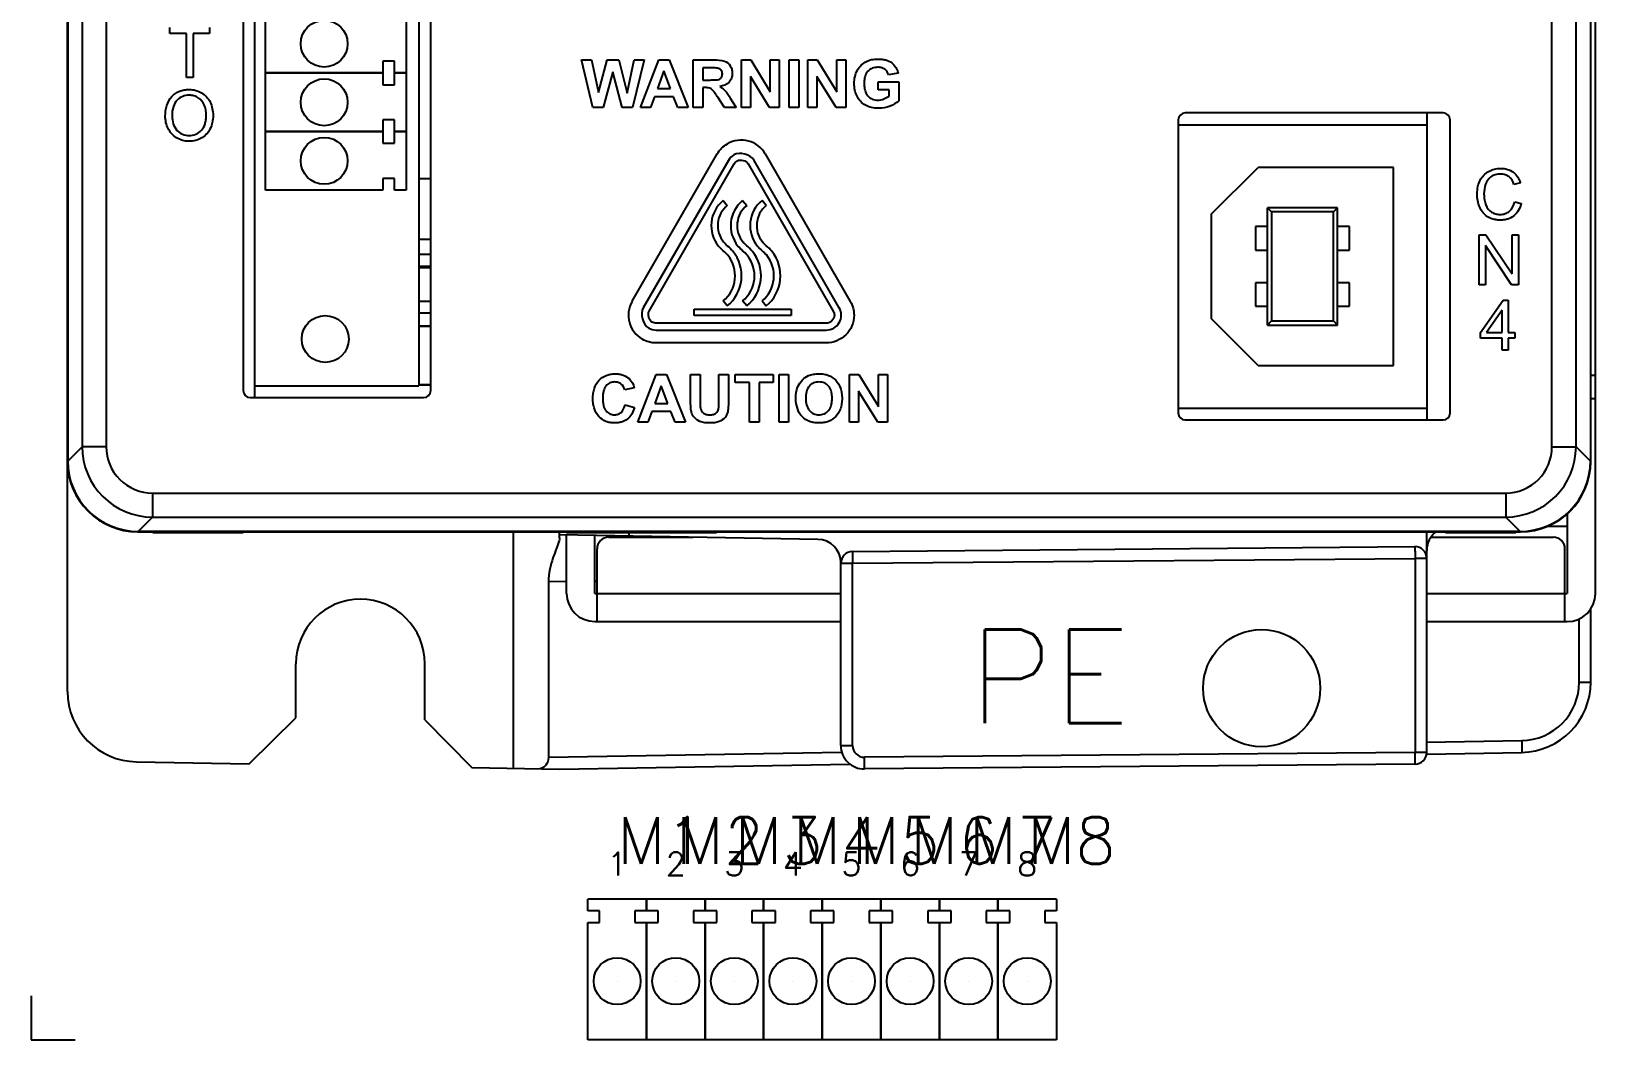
# Model space of a CAD drawing. Extents: x 0 to 67, y 0 to 185.
# Drawn here: x 0 to 66.8, y 0 to 43 of the extents above; entities that cross this region are included whole.
import ezdxf

# ---------------------------------------------------------------- set-up
doc = ezdxf.new("R2010")
doc.units = 0
doc.header["$LTSCALE"] = 4
doc.layers.get('0').update_dxf_attribs({"linetype": 'CONTINUOUS'})
doc.layers.add('02___PRT_ALL_AXES', color=7, linetype='CONTINUOUS')
doc.styles.get("Standard").update_dxf_attribs({"font": 'romans.shx'})

msp = doc.modelspace()

# ---------------------------------------------------------------- linework, layer by layer
at = {"color": 7, "linetype": 'Continuous'}
for p, q in [((1.543, 14.858), (1.543, 181.474)), ((1.559, 181.459), (1.559, 24.688)), ((66.527, 181.459), (66.527, 24.688)), ((66.543, 24.674), (66.543, 181.474)), ((66.741, 19.04), (66.755, 168.812)), ((2.172, 150.439), (2.172, 25.301)), ((3.198, 150.43), (3.198, 25.301)), ((64.889, 25.301), (64.889, 150.43)), ((65.915, 25.301), (65.915, 150.439)), ((9.543, 27.399), (9.543, 64.299)), ((9.043, 63.999), (9.043, 27.699)), ((16.543, 63.799), (16.543, 27.899)), ((17.043, 27.699), (17.043, 63.999)), ((5.918, 42.94), (5.918, 43.191)), ((6.621, 42.94), (5.918, 42.94)), ((6.621, 41.059), (6.621, 42.94)), ((7.608, 42.94), (6.903, 42.94)), ((6.903, 42.94), (6.903, 41.059)), ((7.608, 43.191), (7.608, 42.94)), ((23.478, 41.81), (23.898, 41.81)), ((23.963, 39.778), (23.478, 41.81)), ((23.898, 41.81), (24.205, 40.414)), ((24.205, 40.414), (24.576, 41.81)), ((24.576, 41.81), (25.064, 41.81)), ((25.064, 41.81), (25.42, 40.39)), ((25.42, 40.39), (25.732, 41.81)), ((26.145, 41.81), (25.652, 39.778)), ((25.732, 41.81), (26.145, 41.81)), ((25.991, 39.778), (26.783, 41.81)), ((26.783, 41.81), (27.216, 41.81)), ((27.216, 41.81), (28.03, 39.778)), ((28.249, 41.81), (29.113, 41.81)), ((28.249, 39.778), (28.249, 41.81)), ((28.979, 41.466), (28.659, 41.466)), ((28.659, 41.466), (28.659, 40.95)), ((30.301, 41.81), (30.701, 41.81)), ((30.301, 39.778), (30.301, 41.81)), ((30.701, 41.81), (31.532, 40.452)), ((31.532, 41.81), (31.914, 41.81)), ((31.532, 40.452), (31.532, 41.81)), ((31.914, 41.81), (31.914, 39.778)), ((32.335, 41.81), (32.745, 41.81)), ((32.335, 39.778), (32.335, 41.81)), ((32.745, 41.81), (32.745, 39.778)), ((33.14, 41.81), (33.539, 41.81)), ((33.14, 39.778), (33.14, 41.81)), ((33.539, 41.81), (34.371, 40.452)), ((34.371, 41.81), (34.752, 41.81)), ((34.371, 40.452), (34.371, 41.81)), ((34.752, 41.81), (34.752, 39.778)), ((6.903, 41.059), (6.621, 41.059)), ((24.811, 41.297), (24.408, 39.778)), ((25.216, 39.778), (24.811, 41.297)), ((26.995, 41.335), (26.72, 40.582)), ((27.275, 40.582), (26.995, 41.335)), ((28.659, 40.95), (28.963, 40.95)), ((31.502, 39.778), (30.683, 41.103)), ((30.683, 41.103), (30.683, 39.778)), ((34.34, 39.778), (33.521, 41.103)), ((33.521, 41.103), (33.521, 39.778)), ((36.131, 40.867), (37.015, 40.867)), ((36.131, 40.525), (36.131, 40.867)), ((36.99, 41.247), (36.582, 41.17)), ((37.015, 40.867), (37.015, 40.057)), ((26.594, 40.239), (26.426, 39.778)), ((27.406, 40.239), (26.594, 40.239)), ((26.72, 40.582), (27.275, 40.582)), ((27.583, 39.778), (27.406, 40.239)), ((28.742, 40.626), (28.659, 40.626)), ((28.659, 40.626), (28.659, 39.778)), ((29.585, 39.778), (29.289, 40.22)), ((29.828, 40.174), (30.076, 39.778)), ((36.602, 40.525), (36.131, 40.525)), ((36.602, 40.266), (36.602, 40.525)), ((24.408, 39.778), (23.963, 39.778)), ((25.652, 39.778), (25.216, 39.778)), ((26.426, 39.778), (25.991, 39.778)), ((28.03, 39.778), (27.583, 39.778)), ((28.659, 39.778), (28.249, 39.778)), ((30.076, 39.778), (29.585, 39.778)), ((30.683, 39.778), (30.301, 39.778)), ((31.914, 39.778), (31.502, 39.778)), ((32.745, 39.778), (32.335, 39.778)), ((33.521, 39.778), (33.14, 39.778)), ((34.752, 39.778), (34.34, 39.778)), ((60.243, 39.544), (49.243, 39.544)), ((59.543, 39.544), (59.543, 26.444)), ((48.943, 39.244), (48.943, 26.744)), ((48.943, 39.044), (59.543, 39.044)), ((60.543, 26.744), (60.543, 39.244)), ((25.639, 31.507), (29.269, 37.795)), ((29.745, 37.52), (26.114, 31.232)), ((34.473, 31.232), (30.842, 37.52)), ((31.318, 37.795), (34.948, 31.506)), ((16.543, 36.747), (17.043, 36.747)), ((26.366, 31.086), (29.997, 37.375)), ((30.591, 37.375), (34.221, 31.086)), ((50.353, 35.219), (52.353, 37.219)), ((58.133, 37.219), (52.353, 37.219)), ((58.133, 28.769), (58.133, 37.219)), ((63.545, 36.556), (63.267, 36.49)), ((29.524, 35.81), (29.698, 35.596)), ((30.353, 35.81), (30.527, 35.596)), ((31.356, 35.596), (31.183, 35.81)), ((55.743, 35.494), (52.743, 35.494)), ((52.743, 35.494), (52.918, 35.319)), ((52.743, 30.494), (52.743, 35.494)), ((55.743, 35.494), (55.569, 35.319)), ((55.743, 30.494), (55.743, 35.494)), ((63.299, 35.756), (63.581, 35.685)), ((50.353, 35.219), (50.353, 30.769)), ((55.569, 35.319), (52.918, 35.319)), ((52.918, 35.319), (52.918, 30.668)), ((55.569, 30.668), (55.569, 35.319)), ((17.043, 34.147), (16.543, 34.147)), ((52.743, 34.694), (52.243, 34.694)), ((52.243, 34.694), (52.243, 33.694)), ((56.243, 34.694), (55.743, 34.694)), ((56.243, 33.694), (56.243, 34.694)), ((61.775, 34.347), (62.065, 34.347)), ((61.775, 32.215), (61.775, 34.347)), ((62.065, 34.347), (63.185, 32.673)), ((63.185, 34.347), (63.455, 34.347)), ((63.185, 32.673), (63.185, 34.347)), ((63.455, 34.347), (63.455, 32.215)), ((17.043, 33.498), (16.543, 33.498)), ((52.243, 33.694), (52.743, 33.694)), ((55.743, 33.694), (56.243, 33.694)), ((63.166, 32.215), (62.046, 33.891)), ((62.046, 33.891), (62.046, 32.215)), ((17.043, 32.998), (16.543, 32.998)), ((17.043, 32.947), (16.543, 32.947)), ((16.543, 32.944), (17.043, 32.944)), ((52.743, 32.294), (52.243, 32.294)), ((52.243, 32.294), (52.243, 31.294)), ((56.243, 32.294), (55.743, 32.294)), ((56.243, 31.294), (56.243, 32.294)), ((62.046, 32.215), (61.775, 32.215)), ((63.455, 32.215), (63.166, 32.215)), ((17.043, 31.498), (16.543, 31.498)), ((29.698, 31.311), (29.524, 31.525)), ((30.527, 31.311), (30.353, 31.525)), ((31.183, 31.525), (31.356, 31.311)), ((61.833, 30.172), (62.806, 31.553)), ((62.806, 31.553), (63.02, 31.553)), ((63.02, 31.553), (63.02, 30.172)), ((17.043, 30.998), (16.543, 30.998)), ((28.28, 31.177), (32.427, 31.177)), ((28.28, 30.9), (28.28, 31.177)), ((32.427, 30.9), (28.28, 30.9)), ((32.427, 31.177), (32.427, 30.9)), ((52.353, 28.769), (50.353, 30.769)), ((52.243, 31.294), (52.743, 31.294)), ((55.743, 31.294), (56.243, 31.294)), ((62.758, 31.133), (62.091, 30.172)), ((62.758, 30.172), (62.758, 31.133)), ((17.043, 30.447), (16.543, 30.447)), ((16.543, 30.444), (17.043, 30.444)), ((33.925, 30.572), (26.663, 30.572)), ((26.663, 30.281), (33.925, 30.281)), ((52.743, 30.494), (52.918, 30.668)), ((52.743, 30.494), (55.743, 30.494)), ((52.918, 30.668), (55.569, 30.668)), ((55.743, 30.494), (55.569, 30.668)), ((61.833, 29.932), (61.833, 30.172)), ((62.091, 30.172), (62.758, 30.172)), ((63.02, 30.172), (63.308, 30.172)), ((63.308, 30.172), (63.308, 29.932)), ((33.925, 29.732), (26.663, 29.732)), ((62.758, 29.932), (61.833, 29.932)), ((62.758, 29.422), (62.758, 29.932)), ((63.02, 29.422), (62.758, 29.422)), ((63.308, 29.932), (63.02, 29.932)), ((63.02, 29.932), (63.02, 29.422)), ((52.353, 28.769), (58.133, 28.769)), ((25.878, 26.349), (26.669, 28.382)), ((26.669, 28.382), (27.103, 28.382)), ((27.103, 28.382), (27.917, 26.349)), ((28.131, 28.382), (28.542, 28.382)), ((28.131, 27.297), (28.131, 28.382)), ((28.542, 28.382), (28.542, 27.281)), ((29.342, 28.382), (29.752, 28.382)), ((29.342, 27.257), (29.342, 28.382)), ((29.752, 28.382), (29.752, 27.314)), ((30.039, 28.382), (31.654, 28.382)), ((30.039, 28.037), (30.039, 28.382)), ((30.642, 28.037), (30.039, 28.037)), ((30.642, 26.349), (30.642, 28.037)), ((31.654, 28.037), (31.052, 28.037)), ((31.052, 28.037), (31.052, 26.349)), ((31.654, 28.382), (31.654, 28.037)), ((31.906, 28.382), (32.316, 28.382)), ((31.906, 26.349), (31.906, 28.382)), ((32.316, 28.382), (32.316, 26.349)), ((34.919, 28.382), (35.318, 28.382)), ((34.919, 26.349), (34.919, 28.382)), ((35.318, 28.382), (36.151, 27.025)), ((36.151, 28.382), (36.532, 28.382)), ((36.151, 27.025), (36.151, 28.382)), ((36.532, 28.382), (36.532, 26.349)), ((66.742, 28.341), (66.543, 28.341)), ((9.343, 27.399), (16.743, 27.399)), ((9.543, 27.899), (16.543, 27.899)), ((17.043, 27.947), (16.543, 27.947)), ((16.543, 27.944), (17.043, 27.944)), ((25.727, 27.821), (25.321, 27.724)), ((26.882, 27.907), (26.607, 27.153)), ((27.161, 27.153), (26.882, 27.907)), ((36.12, 26.349), (35.3, 27.674)), ((35.3, 27.674), (35.3, 26.349)), ((25.335, 27.096), (25.733, 26.97)), ((26.481, 26.811), (26.313, 26.349)), ((27.293, 26.811), (26.481, 26.811)), ((26.607, 27.153), (27.161, 27.153)), ((27.471, 26.349), (27.293, 26.811)), ((48.943, 26.944), (59.543, 26.944)), ((66.742, 27.34), (66.527, 27.34)), ((26.313, 26.349), (25.878, 26.349)), ((27.917, 26.349), (27.471, 26.349)), ((31.052, 26.349), (30.642, 26.349)), ((32.316, 26.349), (31.906, 26.349)), ((35.3, 26.349), (34.919, 26.349)), ((36.532, 26.349), (36.12, 26.349)), ((49.243, 26.444), (60.243, 26.444)), ((2.172, 25.301), (1.559, 24.688)), ((3.198, 25.301), (2.172, 25.301)), ((64.889, 25.301), (65.915, 25.301)), ((65.915, 25.301), (66.527, 24.688)), ((5.171, 23.328), (62.916, 23.328)), ((5.171, 23.328), (5.171, 22.302)), ((62.916, 23.328), (62.916, 22.302)), ((5.171, 22.302), (4.558, 21.689)), ((5.171, 22.302), (62.916, 22.302)), ((62.916, 22.302), (63.528, 21.689)), ((65.467, 22.418), (65.541, 22.419)), ((65.541, 22.479), (65.541, 19.041)), ((4.543, 21.674), (63.543, 21.674)), ((63.528, 21.689), (4.558, 21.689)), ((5.193, 21.674), (5.193, 21.624)), ((9.043, 21.624), (5.193, 21.624)), ((5.61, 21.674), (5.61, 21.624)), ((6.087, 21.674), (6.087, 21.624)), ((6.385, 21.674), (6.385, 21.624)), ((6.444, 21.674), (6.444, 21.624)), ((6.493, 21.674), (6.493, 21.624)), ((9.043, 21.674), (9.043, 21.624)), ((20.578, 11.578), (20.578, 21.689)), ((22.543, 21.42), (22.543, 21.689)), ((33.561, 21.351), (22.543, 21.544)), ((22.841, 19.045), (22.841, 21.546)), ((24.041, 19.045), (24.041, 21.517)), ((24.543, 21.674), (24.543, 21.624)), ((27.543, 21.624), (24.543, 21.624)), ((24.641, 21.444), (28.235, 21.444)), ((25.517, 21.492), (25.517, 21.624)), ((27.543, 21.674), (27.543, 21.624)), ((59.543, 12.257), (59.543, 21.689)), ((59.741, 21.441), (64.941, 21.441)), ((60.343, 21.674), (60.343, 21.624)), ((63.343, 21.624), (60.343, 21.624)), ((60.407, 21.674), (60.407, 21.624)), ((60.598, 21.674), (60.598, 21.624)), ((60.79, 21.674), (60.79, 21.624)), ((61.109, 21.674), (61.109, 21.624)), ((61.301, 21.674), (61.301, 21.624)), ((61.556, 21.674), (61.556, 21.624)), ((61.747, 21.674), (61.747, 21.624)), ((61.811, 21.674), (61.811, 21.624)), ((61.875, 21.674), (61.875, 21.624)), ((62.067, 21.674), (62.067, 21.624)), ((62.386, 21.674), (62.386, 21.624)), ((62.577, 21.674), (62.577, 21.624)), ((62.896, 21.674), (62.896, 21.624)), ((63.088, 21.674), (63.088, 21.624)), ((63.279, 21.674), (63.279, 21.624)), ((63.343, 21.674), (63.343, 21.624)), ((64.655, 21.911), (65.541, 21.919)), ((24.141, 17.845), (24.141, 20.945)), ((35.039, 20.83), (59.039, 21.039)), ((65.441, 17.841), (65.441, 20.941)), ((34.543, 20.33), (35.048, 20.33)), ((34.543, 12.552), (34.543, 20.33)), ((35.048, 20.33), (59.048, 20.539)), ((35.048, 12.552), (35.048, 20.33)), ((59.543, 20.539), (59.048, 20.539)), ((59.048, 20.539), (59.048, 12.257)), ((22.841, 19.546), (22.063, 19.54)), ((22.063, 19.54), (22.063, 12.035)), ((24.141, 19.558), (24.041, 19.557)), ((24.041, 19.045), (34.543, 19.044)), ((59.543, 19.041), (65.541, 19.041)), ((66.543, 15.26), (66.543, 18.397)), ((24.041, 17.845), (34.543, 17.844)), ((59.543, 17.841), (65.541, 17.841)), ((66.052, 15.26), (66.052, 17.971)), ((11.293, 13.74), (11.293, 16.044)), ((16.793, 13.644), (16.793, 16.044)), ((66.052, 15.26), (66.543, 15.26)), ((9.293, 11.775), (11.293, 13.74)), ((16.793, 13.644), (18.793, 11.609)), ((63.596, 12.76), (59.536, 12.689)), ((34.591, 12.254), (22.063, 12.035)), ((34.543, 12.552), (35.048, 12.552)), ((59.048, 12.257), (35.552, 12.052)), ((59.543, 12.257), (59.048, 12.257)), ((59.544, 12.189), (63.596, 12.26)), ((4.491, 11.859), (9.293, 11.775)), ((18.793, 11.609), (22.543, 11.544)), ((22.543, 11.544), (34.934, 11.76)), ((59.048, 11.757), (35.552, 11.552))]:
    msp.add_line(p, q, dxfattribs=at)
for p, q in [((10, 41.25), (10, 43.75)), ((16, 43.75), (16, 41.25)), ((15.5, 41.75), (15, 41.75)), ((15, 41.75), (15, 41.25)), ((15.5, 41.25), (15.5, 41.75)), ((15, 41.25), (10, 41.25)), ((10, 38.75), (10, 41.25)), ((10, 41.25), (15, 41.25)), ((15, 41.25), (15, 40.75)), ((15, 40.75), (15.5, 40.75)), ((16, 41.25), (15.5, 41.25)), ((15.5, 40.75), (15.5, 41.25)), ((15.5, 41.25), (16, 41.25)), ((16, 41.25), (16, 38.75)), ((15, 38.75), (10, 38.75)), ((10, 36.25), (10, 38.75)), ((10, 38.75), (15, 38.75)), ((15.5, 39.25), (15, 39.25)), ((15, 39.25), (15, 38.75)), ((15, 38.75), (15, 38.25)), ((15.5, 38.75), (15.5, 39.25)), ((16, 38.75), (15.5, 38.75)), ((15.5, 38.25), (15.5, 38.75)), ((15.5, 38.75), (16, 38.75)), ((16, 38.75), (16, 36.25)), ((15, 38.25), (15.5, 38.25)), ((15.5, 36.75), (15, 36.75)), ((15, 36.75), (15, 36.25)), ((15.5, 36.25), (15.5, 36.75)), ((15, 36.25), (10, 36.25)), ((16, 36.25), (15.5, 36.25)), ((23.75, 5.5), (23.75, 6)), ((43.75, 6), (23.75, 6)), ((24.25, 5.5), (23.75, 5.5)), ((24.25, 5), (24.25, 5.5)), ((26.25, 5.5), (25.75, 5.5)), ((25.75, 5.5), (25.75, 5)), ((26.25, 6), (26.25, 5.5)), ((26.25, 5.5), (26.25, 6)), ((26.75, 5.5), (26.25, 5.5)), ((26.75, 5), (26.75, 5.5)), ((28.75, 5.5), (28.25, 5.5)), ((28.25, 5.5), (28.25, 5)), ((28.75, 6), (28.75, 5.5)), ((28.75, 5.5), (28.75, 6)), ((29.25, 5.5), (28.75, 5.5)), ((29.25, 5), (29.25, 5.5)), ((31.25, 5.5), (30.75, 5.5)), ((30.75, 5.5), (30.75, 5)), ((31.25, 6), (31.25, 5.5)), ((31.25, 5.5), (31.25, 6)), ((31.75, 5.5), (31.25, 5.5)), ((31.75, 5), (31.75, 5.5)), ((33.75, 5.5), (33.25, 5.5)), ((33.25, 5.5), (33.25, 5)), ((33.75, 6), (33.75, 5.5)), ((33.75, 5.5), (33.75, 6)), ((34.25, 5.5), (33.75, 5.5)), ((34.25, 5), (34.25, 5.5)), ((36.25, 5.5), (35.75, 5.5)), ((35.75, 5.5), (35.75, 5)), ((36.25, 6), (36.25, 5.5)), ((36.25, 5.5), (36.25, 6)), ((36.75, 5.5), (36.25, 5.5)), ((36.75, 5), (36.75, 5.5)), ((38.75, 5.5), (38.25, 5.5)), ((38.25, 5.5), (38.25, 5)), ((38.75, 6), (38.75, 5.5)), ((38.75, 5.5), (38.75, 6)), ((39.25, 5.5), (38.75, 5.5)), ((39.25, 5), (39.25, 5.5)), ((41.25, 5.5), (40.75, 5.5)), ((40.75, 5.5), (40.75, 5)), ((41.25, 6), (41.25, 5.5)), ((41.25, 5.5), (41.25, 6)), ((41.75, 5.5), (41.25, 5.5)), ((41.75, 5), (41.75, 5.5)), ((43.75, 5.5), (43.25, 5.5)), ((43.25, 5.5), (43.25, 5)), ((43.75, 6), (43.75, 5.5)), ((23.75, 0), (23.75, 5)), ((23.75, 5), (24.25, 5)), ((25.75, 5), (26.25, 5)), ((26.25, 5), (26.25, 0)), ((26.25, 0), (26.25, 5)), ((26.25, 5), (26.75, 5)), ((28.25, 5), (28.75, 5)), ((28.75, 5), (28.75, 0)), ((28.75, 0), (28.75, 5)), ((28.75, 5), (29.25, 5)), ((30.75, 5), (31.25, 5)), ((31.25, 5), (31.25, 0)), ((31.25, 0), (31.25, 5)), ((31.25, 5), (31.75, 5)), ((33.25, 5), (33.75, 5)), ((33.75, 5), (33.75, 0)), ((33.75, 0), (33.75, 5)), ((33.75, 5), (34.25, 5)), ((35.75, 5), (36.25, 5)), ((36.25, 5), (36.25, 0)), ((36.25, 0), (36.25, 5)), ((36.25, 5), (36.75, 5)), ((38.25, 5), (38.75, 5)), ((38.75, 5), (38.75, 0)), ((38.75, 0), (38.75, 5)), ((38.75, 5), (39.25, 5)), ((40.75, 5), (41.25, 5)), ((41.25, 5), (41.25, 0)), ((41.25, 0), (41.25, 5)), ((41.25, 5), (41.75, 5)), ((43.25, 5), (43.75, 5)), ((43.75, 5), (43.75, 0)), ((0, 1.875), (0, 0)), ((0, 0), (1.875, 0)), ((43.75, 0), (23.75, 0))]:
    msp.add_line(p, q)
for centre, radius in [((12.5, 42.5), 1), ((12.5, 40), 1), ((12.5, 37.5), 1), ((52.5, 15), 2.5), ((25, 2.5), 1), ((27.5, 2.5), 1), ((30, 2.5), 1), ((32.5, 2.5), 1), ((35, 2.5), 1), ((37.5, 2.5), 1), ((40, 2.5), 1), ((42.5, 2.5), 1)]:
    msp.add_circle(centre, radius)
for centre, radius, start, end in [((49.243, 39.244), 0.3, 90, 180), ((60.243, 39.244), 0.3, 0, 90), ((30.294, 37.204), 1.182, 29.98825, 120.02729), ((30.398, 34.737), 1.384, 129.17614, 219.1175), ((31.228, 34.738), 1.384, 129.21117, 219.10255), ((31.226, 34.739), 1.106, 129.19638, 219.22166), ((32.055, 34.739), 1.382, 129.14561, 219.24843), ((32.057, 34.74), 1.107, 129.2957, 219.19771), ((28.65, 32.596), 1.383, 309.2253, 39.18066), ((28.651, 32.596), 1.658, 309.18052, 39.20233), ((29.491, 32.611), 1.364, 39.00442, 50.79629), ((29.479, 32.596), 1.383, 309.22884, 39.15703), ((31.293, 34.798), 1.194, 219.36595, 230.13583), ((29.557, 32.674), 1.549, 38.78804, 51.21196), ((29.48, 32.596), 1.658, 309.17757, 39.22203), ((30.31, 32.596), 1.381, 309.18318, 39.24288), ((30.309, 32.597), 1.659, 309.16019, 39.15569), ((26.663, 30.915), 1.183, 150.01264, 239.9885), ((33.924, 30.915), 0.634, 270.07346, 29.98883), ((9.343, 27.699), 0.3, 180, 270), ((16.743, 27.699), 0.3, 270, 0), ((49.243, 26.744), 0.3, 180, 270), ((60.243, 26.744), 0.3, 270, 0), ((5.171, 25.302), 3, 180.01153, 269.98847), ((5.17, 25.301), 1.973, 179.99359, 270.00605), ((62.915, 25.302), 3, 270.01153, 359.98847), ((62.916, 25.301), 1.973, 269.99359, 0.00605), ((4.543, 24.674), 3, 180, 270), ((63.543, 24.674), 3, 270, 0), ((24.641, 20.944), 0.5, 89.99456, 179.99456), ((60.543, 20.875), 1, 125.55, 179.99927), ((64.941, 20.941), 0.5, 359.99456, 89.99456), ((33.543, 20.351), 1, 0, 89), ((35.043, 20.33), 0.5, 90.5, 180), ((59.043, 20.539), 0.5, 0, 90.5), ((14.043, 16.044), 2.75, 0, 180), ((24.041, 19.045), 1.2, 179.99456, 269.99456), ((65.541, 19.041), 1.2, 269.99456, 359.99456), ((4.543, 14.858), 3, 180, 269), ((63.543, 15.26), 3, 271, 0), ((63.552, 15.26), 2.5, 271.00019, 359.99949), ((35.543, 12.552), 1, 179.99865, 270.50074), ((35.548, 12.552), 0.5, 180.00006, 270.49994), ((59.043, 12.257), 0.5, 270.5, 0)]:
    msp.add_arc(centre, radius, start, end, dxfattribs=at)
for centre, major_axis, start_param, end_param in [((4.56, 24.69), (2.123, 2.123), -3.926648, -2.356537), ((63.526, 24.69), (2.123, -2.123), -0.785056, 0.785056)]:
    msp.add_ellipse(centre, major_axis=major_axis, ratio=0.999315, start_param=start_param, end_param=end_param, dxfattribs=at)
for points, knots in [([(29.279, 41.459), (29.267, 41.46), (29.167, 41.466), (29.067, 41.466), (28.979, 41.466)], [0, 0, 0, 0, 0.125545, 1, 1, 1, 1]), ([(29.822, 41.56), (29.851, 41.514), (29.898, 41.41), (29.919, 41.227), (29.892, 41.031), (29.82, 40.911), (29.776, 40.862)], [0, 0, 0, 0, 0.220835, 0.451365, 0.735572, 1, 1, 1, 1]), ([(35.638, 41.743), (35.707, 41.778), (35.867, 41.831), (36.095, 41.848), (36.298, 41.838), (36.501, 41.802), (36.64, 41.741), (36.716, 41.685)], [0, 0, 0, 0, 0.207079, 0.446414, 0.606152, 0.749683, 1, 1, 1, 1]), ([(36.42, 41.406), (36.38, 41.436), (36.284, 41.482), (36.098, 41.502), (35.883, 41.47), (35.748, 41.378), (35.696, 41.323)], [0, 0, 0, 0, 0.188853, 0.398532, 0.711423, 1, 1, 1, 1]), ([(28.963, 40.95), (29.007, 40.95), (29.13, 40.954), (29.257, 40.949), (29.331, 40.975)], [0, 0, 0, 0, 0.361989, 1, 1, 1, 1]), ([(29.446, 41.061), (29.476, 41.105), (29.502, 41.219), (29.471, 41.335), (29.433, 41.38)], [0, 0, 0, 0, 0.474485, 1, 1, 1, 1]), ([(35.235, 40.259), (35.195, 40.342), (35.134, 40.52), (35.106, 40.807), (35.135, 41.097), (35.204, 41.281), (35.248, 41.364)], [0, 0, 0, 0, 0.240403, 0.488917, 0.752757, 1, 1, 1, 1]), ([(35.696, 41.323), (35.642, 41.264), (35.58, 41.146), (35.544, 40.969), (35.536, 40.813), (35.544, 40.653), (35.58, 40.464), (35.678, 40.268), (35.881, 40.12), (36.128, 40.078), (36.297, 40.112), (36.379, 40.144)], [0, 0, 0, 0, 0.131296, 0.206997, 0.292354, 0.384159, 0.465164, 0.603532, 0.727962, 0.857676, 1, 1, 1, 1]), ([(6.002, 40.243), (6.093, 40.339), (6.263, 40.459), (6.526, 40.532), (6.76, 40.552), (7.018, 40.522), (7.192, 40.45), (7.27, 40.403)], [0, 0, 0, 0, 0.289491, 0.437124, 0.594678, 0.800966, 1, 1, 1, 1]), ([(7.12, 40.194), (7.064, 40.229), (6.94, 40.285), (6.712, 40.313), (6.454, 40.267), (6.197, 40.104), (6.025, 39.796), (6.008, 39.547), (6.008, 39.408)], [0, 0, 0, 0, 0.115773, 0.234754, 0.401521, 0.567871, 0.755475, 1, 1, 1, 1]), ([(29.289, 40.22), (29.265, 40.256), (29.195, 40.357), (29.127, 40.46), (29.072, 40.518)], [0, 0, 0, 0, 0.352089, 1, 1, 1, 1]), ([(7.259, 38.803), (7.33, 38.879), (7.41, 39.028), (7.458, 39.25), (7.47, 39.455), (7.453, 39.676), (7.407, 39.826), (7.377, 39.893)], [0, 0, 0, 0, 0.272028, 0.424551, 0.594009, 0.807426, 1, 1, 1, 1]), ([(7.632, 40.01), (7.674, 39.924), (7.738, 39.736), (7.766, 39.436), (7.737, 39.134), (7.669, 38.943), (7.625, 38.857)], [0, 0, 0, 0, 0.240086, 0.496132, 0.756136, 1, 1, 1, 1]), ([(36.643, 39.838), (36.486, 39.777), (36.215, 39.725), (35.854, 39.762), (35.671, 39.831), (35.591, 39.877)], [0, 0, 0, 0, 0.466346, 0.744291, 1, 1, 1, 1]), ([(6.215, 38.801), (6.28, 38.731), (6.442, 38.613), (6.736, 38.562), (7.031, 38.612), (7.194, 38.732), (7.259, 38.803)], [0, 0, 0, 0, 0.246717, 0.4977, 0.752296, 1, 1, 1, 1]), ([(7.254, 38.469), (7.176, 38.426), (7.007, 38.359), (6.731, 38.327), (6.452, 38.36), (6.276, 38.435), (6.198, 38.483)], [0, 0, 0, 0, 0.243561, 0.4888, 0.749764, 1, 1, 1, 1]), ([(61.809, 35.519), (61.772, 35.607), (61.714, 35.796), (61.687, 36.096), (61.715, 36.396), (61.835, 36.753), (62.033, 36.964), (62.186, 37.048)], [0, 0, 0, 0, 0.169129, 0.343142, 0.5266, 0.693888, 1, 1, 1, 1]), ([(62.186, 37.048), (62.263, 37.091), (62.432, 37.157), (62.711, 37.188), (62.994, 37.155), (63.168, 37.068), (63.241, 37.014)], [0, 0, 0, 0, 0.239321, 0.485202, 0.753739, 1, 1, 1, 1]), ([(63.052, 36.829), (63.005, 36.865), (62.889, 36.922), (62.687, 36.943), (62.476, 36.919), (62.342, 36.857), (62.286, 36.818)], [0, 0, 0, 0, 0.220427, 0.464863, 0.746175, 1, 1, 1, 1]), ([(62.054, 36.501), (62.01, 36.37), (61.976, 36.145), (61.999, 35.846), (62.039, 35.688), (62.067, 35.617)], [0, 0, 0, 0, 0.461763, 0.746205, 1, 1, 1, 1]), ([(29.698, 35.596), (29.48, 35.418), (29.173, 34.863), (29.362, 34.258), (29.54, 34.04)], [0, 0, 0, 0, 0.500104, 1, 1, 1, 1]), ([(63.262, 35.154), (63.186, 35.094), (63.053, 35.023), (62.856, 34.979), (62.697, 34.969), (62.539, 34.977), (62.346, 35.01), (62.133, 35.097), (61.934, 35.28), (61.845, 35.435), (61.809, 35.519)], [0, 0, 0, 0, 0.169341, 0.257463, 0.350956, 0.446863, 0.534633, 0.691826, 0.841264, 1, 1, 1, 1]), ([(62.313, 35.314), (62.367, 35.281), (62.485, 35.23), (62.686, 35.205), (62.894, 35.233), (63.023, 35.305), (63.077, 35.35)], [0, 0, 0, 0, 0.234246, 0.468354, 0.741794, 1, 1, 1, 1]), ([(34.948, 31.506), (35.05, 31.329), (35.149, 30.961), (35.043, 30.448), (34.7, 29.93), (34.226, 29.732), (33.925, 29.732)], [0, 0, 0, 0, 0.250917, 0.443319, 0.629167, 1, 1, 1, 1]), ([(34.221, 31.086), (34.251, 31.035), (34.291, 30.887), (34.194, 30.646), (34.012, 30.572), (33.925, 30.572)], [0, 0, 0, 0, 0.253005, 0.62669, 1, 1, 1, 1]), ([(24.223, 26.591), (24.136, 26.684), (24.033, 26.86), (23.972, 27.126), (23.957, 27.351), (23.972, 27.58), (24.033, 27.856), (24.136, 28.04), (24.224, 28.135)], [0, 0, 0, 0, 0.229139, 0.353808, 0.490604, 0.634971, 0.765399, 1, 1, 1, 1]), ([(24.224, 28.135), (24.308, 28.225), (24.467, 28.337), (24.713, 28.405), (24.905, 28.42), (25.087, 28.408), (25.301, 28.354), (25.443, 28.268), (25.519, 28.196)], [0, 0, 0, 0, 0.259764, 0.393369, 0.536707, 0.662278, 0.778696, 1, 1, 1, 1]), ([(25.17, 27.974), (25.133, 28.004), (25.043, 28.052), (24.874, 28.074), (24.683, 28.041), (24.57, 27.954), (24.526, 27.903)], [0, 0, 0, 0, 0.203267, 0.419585, 0.714163, 1, 1, 1, 1]), ([(33.168, 28.336), (33.234, 28.363), (33.379, 28.404), (33.6, 28.421), (33.816, 28.406), (34.072, 28.338), (34.238, 28.228), (34.326, 28.137)], [0, 0, 0, 0, 0.172308, 0.361769, 0.534875, 0.694833, 1, 1, 1, 1]), ([(34.018, 27.893), (33.969, 27.948), (33.842, 28.041), (33.61, 28.078), (33.378, 28.041), (33.251, 27.947), (33.202, 27.891)], [0, 0, 0, 0, 0.242588, 0.498468, 0.755458, 1, 1, 1, 1]), ([(34.326, 28.137), (34.416, 28.044), (34.522, 27.864), (34.585, 27.591), (34.6, 27.363), (34.585, 27.136), (34.522, 26.865), (34.417, 26.686), (34.328, 26.593)], [0, 0, 0, 0, 0.233127, 0.360811, 0.501441, 0.6411, 0.768016, 1, 1, 1, 1]), ([(24.526, 27.903), (24.474, 27.843), (24.421, 27.721), (24.39, 27.54), (24.383, 27.375), (24.39, 27.207), (24.42, 27.018), (24.471, 26.89), (24.524, 26.829)], [0, 0, 0, 0, 0.210381, 0.340062, 0.490034, 0.648915, 0.784995, 1, 1, 1, 1]), ([(34.014, 26.843), (34.069, 26.905), (34.13, 27.028), (34.166, 27.213), (34.174, 27.372), (34.166, 27.53), (34.131, 27.711), (34.072, 27.832), (34.018, 27.893)], [0, 0, 0, 0, 0.224267, 0.355739, 0.504592, 0.651489, 0.78082, 1, 1, 1, 1]), ([(24.524, 26.829), (24.567, 26.778), (24.678, 26.69), (24.867, 26.656), (25.038, 26.681), (25.128, 26.736), (25.165, 26.769)], [0, 0, 0, 0, 0.282835, 0.571088, 0.7882, 1, 1, 1, 1]), ([(28.557, 26.942), (28.573, 26.865), (28.644, 26.747), (28.806, 26.674), (28.953, 26.661), (29.098, 26.673), (29.185, 26.711), (29.217, 26.737)], [0, 0, 0, 0, 0.296694, 0.460108, 0.65418, 0.846921, 1, 1, 1, 1]), ([(29.752, 27.314), (29.752, 27.21), (29.748, 27.037), (29.729, 26.815), (29.678, 26.658), (29.626, 26.577), (29.596, 26.542)], [0, 0, 0, 0, 0.388564, 0.645114, 0.828174, 1, 1, 1, 1]), ([(33.206, 26.844), (33.256, 26.788), (33.381, 26.693), (33.611, 26.652), (33.84, 26.692), (33.964, 26.787), (34.014, 26.843)], [0, 0, 0, 0, 0.249117, 0.501381, 0.752955, 1, 1, 1, 1]), ([(25.428, 26.476), (25.356, 26.422), (25.228, 26.359), (25.041, 26.321), (24.876, 26.311), (24.697, 26.325), (24.459, 26.394), (24.306, 26.503), (24.223, 26.591)], [0, 0, 0, 0, 0.20598, 0.316814, 0.436385, 0.584481, 0.72399, 1, 1, 1, 1]), ([(29.596, 26.542), (29.533, 26.469), (29.332, 26.337), (29.098, 26.315), (28.966, 26.315)], [0, 0, 0, 0, 0.423799, 1, 1, 1, 1]), ([(34.328, 26.593), (34.241, 26.502), (34.075, 26.392), (33.821, 26.325), (33.612, 26.31), (33.402, 26.325), (33.146, 26.392), (32.979, 26.501), (32.891, 26.591)], [0, 0, 0, 0, 0.23824, 0.363277, 0.498454, 0.635278, 0.76134, 1, 1, 1, 1]), ([(22.543, 21.42), (22.543, 21.411), (22.541, 21.367), (22.532, 21.323), (22.523, 21.29)], [0, 0, 0, 0, 0.215506, 1, 1, 1, 1]), ([(22.523, 21.29), (22.495, 21.181), (22.402, 20.938), (22.248, 20.54), (22.104, 20.067), (22.063, 19.719), (22.063, 19.54)], [0, 0, 0, 0, 0.185832, 0.427562, 0.704447, 1, 1, 1, 1]), ([(35.039, 20.83), (35.04, 20.83), (35.039, 20.825), (35.04, 20.819), (35.04, 20.806), (35.041, 20.782), (35.042, 20.74), (35.043, 20.679), (35.044, 20.604), (35.046, 20.486), (35.047, 20.393), (35.048, 20.33)], [0, 0, 0, 0, 0.004915, 0.019347, 0.04316, 0.076184, 0.168631, 0.292881, 0.444367, 0.617348, 1, 1, 1, 1]), ([(59.039, 21.039), (59.04, 21.039), (59.039, 21.034), (59.04, 21.029), (59.04, 21.016), (59.041, 20.991), (59.042, 20.949), (59.043, 20.888), (59.044, 20.813), (59.046, 20.696), (59.047, 20.603), (59.048, 20.539)], [0, 0, 0, 0, 0.004915, 0.019347, 0.043159, 0.076184, 0.168632, 0.292882, 0.444368, 0.617348, 1, 1, 1, 1]), ([(63.596, 12.76), (63.597, 12.696), (63.598, 12.604), (63.599, 12.486), (63.599, 12.411), (63.599, 12.35), (63.599, 12.308), (63.598, 12.284), (63.597, 12.271), (63.596, 12.265), (63.596, 12.26), (63.596, 12.26)], [0, 0, 0, 0, 0.381987, 0.555386, 0.706827, 0.831087, 0.923274, 0.956277, 0.980205, 0.994818, 1, 1, 1, 1]), ([(22.063, 12.035), (22.063, 11.922), (22.014, 11.749), (21.85, 11.609), (21.756, 11.571), (21.708, 11.558)], [0, 0, 0, 0, 0.531504, 0.767066, 1, 1, 1, 1]), ([(35.552, 11.552), (35.553, 11.552), (35.552, 11.557), (35.553, 11.563), (35.553, 11.576), (35.554, 11.6), (35.554, 11.642), (35.554, 11.703), (35.554, 11.778), (35.553, 11.896), (35.552, 11.989), (35.552, 12.052)], [0, 0, 0, 0, 0.004972, 0.019518, 0.043415, 0.076404, 0.168599, 0.292896, 0.444395, 0.617865, 1, 1, 1, 1]), ([(59.048, 11.757), (59.048, 11.757), (59.047, 11.762), (59.049, 11.768), (59.048, 11.781), (59.049, 11.805), (59.049, 11.847), (59.049, 11.908), (59.049, 11.983), (59.049, 12.101), (59.048, 12.194), (59.048, 12.257)], [0, 0, 0, 0, 0.004915, 0.019347, 0.043159, 0.076183, 0.168629, 0.292876, 0.444359, 0.617338, 1, 1, 1, 1])]:
    msp.add_open_spline(points, degree=3, knots=knots, dxfattribs=at)
for points in [[(29.113, 41.81), (29.271, 41.81), (29.437, 41.81), (29.586, 41.754)], [(29.433, 41.38), (29.395, 41.423), (29.336, 41.449), (29.279, 41.459)], [(29.586, 41.754), (29.681, 41.719), (29.768, 41.646), (29.822, 41.56)], [(35.248, 41.364), (35.334, 41.524), (35.477, 41.66), (35.638, 41.743)], [(36.582, 41.17), (36.555, 41.262), (36.497, 41.351), (36.42, 41.406)], [(36.716, 41.685), (36.854, 41.582), (36.953, 41.415), (36.99, 41.247)], [(29.331, 40.975), (29.377, 40.99), (29.42, 41.021), (29.446, 41.061)], [(29.776, 40.862), (29.677, 40.752), (29.521, 40.695), (29.374, 40.674)], [(5.717, 39.412), (5.717, 39.705), (5.8, 40.031), (6.002, 40.243)], [(7.377, 39.893), (7.323, 40.014), (7.231, 40.124), (7.12, 40.194)], [(7.27, 40.403), (7.423, 40.312), (7.553, 40.17), (7.632, 40.01)], [(28.949, 40.603), (28.883, 40.626), (28.812, 40.626), (28.742, 40.626)], [(29.072, 40.518), (29.038, 40.555), (28.996, 40.586), (28.949, 40.603)], [(29.374, 40.674), (29.454, 40.627), (29.531, 40.571), (29.594, 40.504)], [(29.594, 40.504), (29.686, 40.405), (29.757, 40.288), (29.828, 40.174)], [(35.591, 39.877), (35.439, 39.962), (35.31, 40.102), (35.235, 40.259)], [(36.379, 40.144), (36.458, 40.175), (36.534, 40.215), (36.602, 40.266)], [(37.015, 40.057), (36.912, 39.957), (36.777, 39.89), (36.643, 39.838)], [(5.839, 38.88), (5.759, 39.044), (5.717, 39.23), (5.717, 39.412)], [(6.008, 39.408), (6.008, 39.194), (6.069, 38.957), (6.215, 38.801)], [(6.198, 38.483), (6.046, 38.576), (5.917, 38.719), (5.839, 38.88)], [(7.625, 38.857), (7.544, 38.698), (7.411, 38.555), (7.254, 38.469)], [(29.269, 37.795), (29.372, 37.971), (29.526, 38.125), (29.702, 38.227)], [(29.977, 37.752), (29.882, 37.697), (29.799, 37.615), (29.745, 37.52)], [(30.842, 37.52), (30.693, 37.779), (30.235, 37.901), (29.977, 37.752)], [(29.997, 37.375), (30.026, 37.426), (30.071, 37.471), (30.122, 37.5)], [(30.122, 37.5), (30.262, 37.581), (30.51, 37.515), (30.591, 37.375)], [(62.286, 36.818), (62.18, 36.742), (62.096, 36.625), (62.054, 36.501)], [(63.267, 36.49), (63.227, 36.618), (63.159, 36.749), (63.052, 36.829)], [(63.241, 37.014), (63.388, 36.905), (63.494, 36.732), (63.545, 36.556)], [(62.067, 35.617), (62.114, 35.496), (62.202, 35.381), (62.313, 35.314)], [(63.077, 35.35), (63.195, 35.449), (63.267, 35.605), (63.299, 35.756)], [(63.581, 35.685), (63.531, 35.485), (63.424, 35.283), (63.262, 35.154)], [(29.524, 33.668), (29.451, 33.726), (29.385, 33.794), (29.325, 33.864)], [(29.722, 33.47), (29.663, 33.542), (29.596, 33.609), (29.524, 33.668)], [(29.54, 34.04), (29.588, 33.982), (29.641, 33.929), (29.698, 33.881)], [(29.698, 33.881), (29.785, 33.811), (29.866, 33.731), (29.936, 33.644)], [(30.353, 33.668), (30.28, 33.726), (30.215, 33.794), (30.154, 33.864)], [(30.985, 33.864), (31.044, 33.793), (31.11, 33.726), (31.183, 33.668)], [(31.183, 33.668), (31.255, 33.609), (31.322, 33.542), (31.38, 33.47)], [(31.356, 33.881), (31.299, 33.929), (31.246, 33.982), (31.199, 34.04)], [(31.595, 33.644), (31.524, 33.731), (31.444, 33.811), (31.356, 33.881)], [(26.114, 31.232), (25.965, 30.973), (26.087, 30.515), (26.346, 30.366)], [(26.491, 30.618), (26.351, 30.699), (26.285, 30.947), (26.366, 31.086)], [(26.346, 30.366), (26.441, 30.311), (26.554, 30.281), (26.663, 30.281)], [(26.663, 30.572), (26.604, 30.572), (26.542, 30.588), (26.491, 30.618)], [(26.663, 29.732), (26.459, 29.732), (26.248, 29.789), (26.072, 29.891)], [(25.519, 28.196), (25.623, 28.098), (25.688, 27.959), (25.727, 27.821)], [(32.716, 27.874), (32.763, 27.976), (32.828, 28.072), (32.906, 28.152)], [(32.906, 28.152), (32.98, 28.229), (33.07, 28.294), (33.168, 28.336)], [(25.321, 27.724), (25.299, 27.819), (25.246, 27.914), (25.17, 27.974)], [(32.624, 27.353), (32.624, 27.53), (32.646, 27.712), (32.716, 27.874)], [(33.202, 27.891), (33.08, 27.755), (33.047, 27.549), (33.047, 27.367)], [(25.165, 26.769), (25.257, 26.85), (25.307, 26.977), (25.335, 27.096)], [(25.733, 26.97), (25.681, 26.784), (25.582, 26.593), (25.428, 26.476)], [(28.172, 26.782), (28.133, 26.95), (28.131, 27.125), (28.131, 27.297)], [(28.287, 26.557), (28.234, 26.622), (28.191, 26.7), (28.172, 26.782)], [(28.542, 27.281), (28.542, 27.168), (28.535, 27.053), (28.557, 26.942)], [(29.217, 26.737), (29.27, 26.779), (29.312, 26.844), (29.323, 26.912)], [(29.323, 26.912), (29.343, 27.026), (29.342, 27.142), (29.342, 27.257)], [(32.891, 26.591), (32.705, 26.785), (32.624, 27.084), (32.624, 27.353)], [(33.047, 27.367), (33.047, 27.184), (33.084, 26.98), (33.206, 26.844)], [(28.524, 26.382), (28.435, 26.422), (28.349, 26.481), (28.287, 26.557)], [(28.966, 26.315), (28.817, 26.315), (28.661, 26.321), (28.524, 26.382)]]:
    msp.add_open_spline(points, degree=3, dxfattribs=at)
at = {"layer": '02___PRT_ALL_AXES', "color": 7, "linetype": 'Continuous'}
for p, q in [((22.843, 21.674), (22.843, 21.624)), ((24.543, 21.624), (22.843, 21.624)), ((26.393, 21.476), (26.393, 21.444)), ((29.243, 21.624), (27.543, 21.624)), ((29.243, 21.674), (29.243, 21.624))]:
    msp.add_line(p, q, dxfattribs=at)
msp.add_circle((12.543, 29.899), 1, dxfattribs=at)

# ---------------------------------------------------------------- texts
for s, width, insert, char_height, attachment_point in [('PE', 7.5, (40, 17.5), 4, 1), ('1', 2.5, (25, 7.5), 1, 5), ('2', 2.5, (27.5, 7.5), 1, 5), ('3', 2.5, (30, 7.5), 1, 5), ('4', 2.5, (32.5, 7.5), 1, 5), ('5', 2.5, (35, 7.5), 1, 5), ('6', 2.5, (37.5, 7.5), 1, 5), ('7', 2.5, (40, 7.5), 1, 5), ('8', 2.5, (42.5, 7.5), 1, 5)]:
    msp.add_mtext_dynamic_manual_height_columns(s, width=width, gutter_width=1, heights=[0], dxfattribs=dict(insert=insert, char_height=char_height, attachment_point=attachment_point))
at = {"color": 4, "flags": 8}
for tag, p in [('M1', (25, 7.5)), ('M2', (27.5, 7.5)), ('M3', (30, 7.5)), ('M4', (32.5, 7.5)), ('M5', (35, 7.5)), ('M6', (37.5, 7.5)), ('M7', (40, 7.5)), ('M8', (42.5, 7.5))]:
    msp.add_attdef(tag, p, '', height=2, dxfattribs=at)
at = {"flags": 9}
for tag, p, s, height in [('F1', (25, 2.5), '', 0.00001), ('F2', (27.5, 2.5), '', 0.00001), ('F3', (30, 2.5), '', 0.00001), ('F4', (32.5, 2.5), '', 0.00001), ('F5', (35, 2.5), '', 0.00001), ('F6', (37.5, 2.5), '', 0.00001), ('F7', (40, 2.5), '', 0.00001), ('F8', (42.5, 2.5), '', 0.00001), ('NOTE2', (0, 0), '', 0.00000001), ('NOTE1', (0, 0), '', 0.00000001), ('H-TABELLA', (0, 0), '', 0.00000001), ('T-TABELLA', (0, 0), '', 0.00000001), ('P-TABELLA', (0, 0), '', 0.00000001), ('POSIZIONE', (0, 0), '', 0.00000001), ('TIPOSIG', (0, 0), '3', 0.00000001)]:
    msp.add_attdef(tag, p, s, height=height, dxfattribs=at)

doc.saveas('drawing.dxf')
